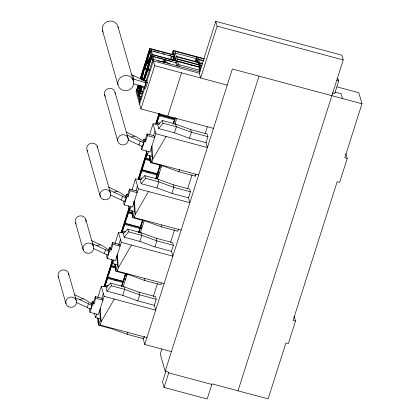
<?xml version="1.0" encoding="UTF-8"?>
<svg xmlns="http://www.w3.org/2000/svg" width="420" height="420" viewBox="0 0 420 420"><rect width="100%" height="100%" fill="white"/><g stroke="black" fill="none" stroke-linecap="round" stroke-linejoin="round"><path stroke-width="0.63" d="M138.138 95.739L140.133 85.591M141.251 79.889L143.252 69.741M138.395 85.013L136.647 90.51L138.196 95.949L140.217 85.664M141.356 79.873L143.504 68.943L150.932 55.902M139.786 90.174L140.658 85.733M141.781 80.026L143.777 69.883M139.104 94.164L140.747 85.806M141.881 80.015L144.223 68.481L149.567 59.099M133.413 80.75L133.938 79.102L132.836 75.227L130.951 74.723M138.222 84.772L136.033 91.644L140.957 108.927L213.476 128.378M140.207 78.524L149.793 48.379L174.589 55.03M140.338 78.902L149.415 50.348M138.815 94.999L137.492 90.353L139.057 85.433M142.963 73.143L144.134 69.458M145.929 63.819L149.672 52.049M137.613 90.767L139.372 85.234M141.131 79.706L150.181 51.224M138.196 95.949L141.33 86.095M143.094 80.545L150.969 55.792M139.64 101.01L138.275 96.227L141.614 85.727M143.383 80.162L151.048 56.07M142.296 86.352L139.162 96.212L141.041 96.716M144.254 80.189L145.824 75.259M151.342 57.907L146.097 74.923M142.443 86.41L139.22 96.479L140.075 99.472M144.175 80.966L151.615 57.566M145.252 81.711L145.64 80.472L146.769 80.777L147.336 82.777L145.567 88.342L144.443 88.037L144.018 86.536M139.146 102.564L144.16 86.803M146.123 80.624L152.901 59.299L199.967 71.925M132.836 75.227L145.509 81.244L145.976 82.866L144.575 87.266L133.14 83.685M144.443 88.037L146.213 82.472L145.64 80.472M139.597 104.155L144.727 88.016M146.895 81.212L153.353 60.89L199.285 73.211L200.645 77.983L217.135 26.114L215.775 21.336L341.87 55.162L343.235 59.939L238.025 390.815M140.957 108.927L154.712 65.667L149.793 48.379M163.191 62.108L163.69 60.538A2.284 0.378 -75 0 1 164.115 59.446M163.763 62.596L164.677 59.724M164.183 62.853L164.913 60.554L164.598 59.446L171.423 61.278M164.976 62.533L165.344 61.388L164.913 60.554M87.234 307.556L88.447 303.744M104.391 253.591L105.604 249.774M121.406 200.088L122.619 196.271M138.931 144.963L140.144 141.152M89.938 308.742L89.444 310.296L90.038 312.375L98.322 314.601L104.139 296.315L101.33 286.466L105.677 286.534L107.541 287.038M76.293 302.431L90.683 309.173L91.896 305.361L91.476 303.891L92.185 301.665L93.965 302.137M107.095 254.772L106.601 256.326L107.195 258.405L115.484 260.631L121.296 242.345L118.492 232.502L124.084 232.901M93.455 248.462L107.846 255.203L109.053 251.391L108.638 249.926L109.347 247.695L111.121 248.173M124.273 200.75L123.611 202.823L124.205 204.908L132.494 207.128L138.311 188.843L135.503 178.999L141.094 179.398M110.465 194.964L124.856 201.7L126.068 197.888L125.648 196.423L126.357 194.192L128.132 194.67M141.635 146.15L141.141 147.703L141.734 149.782L150.019 152.009L155.836 133.723L153.032 123.879L157.374 123.947L159.243 124.446M127.995 139.839L142.38 146.58L143.593 142.769L143.173 141.304L143.882 139.072L145.661 139.55M170.415 59.367L171.402 56.275M171.99 54.422L173.266 50.4L204.236 58.711M90.038 312.375L92.778 303.744L92.185 301.665M107.195 258.405L109.94 249.774L109.347 247.695M124.205 204.908L126.95 196.271L126.357 194.192M141.734 149.782L144.475 141.152L143.882 139.072M95.324 296.515L95.807 298.216L102.926 300.127L102.443 298.426L95.324 296.515L93.466 302.358L93.949 304.059L92.778 303.744M112.481 242.55L112.97 244.251L120.083 246.157L119.6 244.461L112.481 242.55L110.628 248.388L111.111 250.089L109.94 249.774M129.496 189.047L129.98 190.748L137.099 192.654L136.61 190.958L129.496 189.047L127.638 194.891L128.121 196.586L126.95 196.271M147.021 133.928L147.504 135.629L154.623 137.534L154.14 135.833L147.021 133.928L145.162 139.766L145.646 141.466L144.475 141.152M171.255 59.693L172.431 55.986M172.825 54.747L173.219 53.513M93.949 304.059L95.807 298.216M111.111 250.089L112.97 244.251M128.121 196.586L129.98 190.748M145.646 141.466L147.504 135.629M172.783 60.102L173.964 56.396M172.914 60.291L174.095 56.585M97.776 297.654L101.33 286.466M114.938 243.684L118.492 232.502M131.948 190.181L135.503 178.999M149.473 135.061L153.032 123.879M173.229 60.097L174.704 55.451L150.875 49.056L153.846 59.556M173.57 59.976L174.358 57.509M173.733 60.191L174.468 57.887M175.665 58.816L175.172 60.365L174.211 56.999L151.006 50.773M103.924 286.65L112.266 260.421M121.002 232.942L129.139 207.338M138.075 179.24L146.811 151.762M155.552 124.283L158.928 113.668M104.244 286.456L112.387 260.852M121.322 232.748L129.266 207.774M138.401 179.046L146.738 152.817M155.873 124.094L159.248 113.479M176.862 66.308L175.844 62.722L176.337 61.168L152.486 54.768M104.858 286.219L107.835 276.854M108.633 274.355L110.817 267.488M111.61 264.988L112.203 263.114M121.936 232.517L122.53 230.643M123.323 228.144L125.906 220.028M126.305 218.778L128.089 213.155M128.683 211.281L129.281 209.412M139.608 176.935L141.593 170.693M142.186 168.819L144.968 160.078M145.561 158.203L146.554 155.08M156.482 123.858L158.865 116.361M104.979 286.65L112.723 262.3M122.057 232.948L129.602 209.218M139.136 179.246L147.273 153.641M156.608 124.289L159.983 113.673M146.958 337.58L100.097 325.006L101.115 321.804L100.291 318.917L95.608 317.662L96.763 314.024M101.771 298.274L103.315 293.428M164.115 283.61L117.259 271.042L118.277 267.834L117.453 264.947L112.77 263.692L113.925 260.059M118.739 244.913L120.472 239.458M181.13 230.108L134.269 217.539L135.287 214.337L134.463 211.444L129.78 210.189L130.935 206.556M135.944 190.801L137.487 185.955M198.655 174.988L151.793 162.419L152.812 159.212L151.993 156.324L147.304 155.069L148.465 151.431M153.473 135.681L155.012 130.835M177.608 61.498L177.734 61.11L199.726 67.011L199.605 67.4M167.764 116.12L181.519 72.854M121.37 286.519L125.491 273.562M138.532 232.549L142.648 219.592M155.736 178.432L160.057 164.855M173.066 123.926L175.03 117.758M121.795 286.02L122.787 282.896M123.386 281.022L125.37 274.78M138.873 232.312L140.065 228.569M140.658 226.695L142.643 220.447M156.146 177.986L156.938 175.487M157.537 173.612L159.322 167.995M173.418 123.659L174.017 121.784M121.958 285.978L125.885 273.635M138.925 232.622L142.847 220.285M155.935 179.125L160.251 165.548M173.659 123.386L175.423 117.831M124.898 280.098L125.486 278.25M126.147 276.05L126.745 274.176M141.272 228.601L141.86 226.748M157.306 178.18L159.07 172.631M160.64 167.69L161.228 165.842M123.328 286.346L127.255 274.003M140.291 232.99L144.218 220.652M157.5 178.873L161.816 165.302M174.83 124.367L176.794 118.198M195.332 61.315L196.109 58.873M195.468 61.803L196.933 57.199L174.935 51.298M196.303 61.934L196.854 60.207M122.766 295.391L124.688 289.364L123.926 286.692L110.628 283.127L106.019 287.726L106.995 291.16L122.766 295.391L137.786 300.872L154.303 305.303L155.684 310.144L104.139 296.315M139.928 241.427L141.845 235.394L141.083 232.722L127.79 229.157L123.176 233.756L124.157 237.195L139.928 241.427L154.948 246.902L171.465 251.333L172.841 256.174L121.296 242.345M156.938 187.924L158.855 181.892L158.093 179.219L144.8 175.655L140.185 180.254L141.167 183.692L156.938 187.924L171.959 193.4L188.475 197.831L189.856 202.671L138.311 188.843M174.468 132.799L176.384 126.772L175.623 124.1L162.325 120.535L157.715 125.134L158.692 128.567L174.468 132.799L189.483 138.28L206 142.711L207.38 147.551L155.836 133.723M197.993 64.197L198.487 62.648L176.489 56.747M198.697 66.67L199.19 65.116L177.193 59.22M198.986 70.135L199.847 67.431L177.849 61.53M199.285 73.211L215.775 21.336M97.545 317.641L98.049 322.597L98.805 325.269L112.135 328.844L127.15 334.32L127.916 331.916M137.786 300.872L139.703 294.84L138.941 292.168L123.926 286.692M114.702 263.671L115.206 268.627L115.967 271.299L129.292 274.874L144.312 280.35L144.884 278.549M154.948 246.902L156.865 240.875L156.103 238.203L141.083 232.722M131.78 210.788L132.216 215.124L132.977 217.796L146.302 221.372L161.322 226.847L161.894 225.047M171.959 193.4L173.875 187.373L173.114 184.7L158.093 179.219M149.242 155.048L149.746 160.004L150.507 162.677L163.832 166.252L178.847 171.728L179.613 169.323M189.483 138.28L191.399 132.253L190.638 129.581L175.623 124.1M153.337 296.594L157.505 283.49M170.604 242.293L174.573 229.808M187.672 188.612L192.04 174.883M205.139 133.686L207.322 126.819M127.15 334.32L143.666 338.751L144.433 336.346M154.303 305.303L156.219 299.271L155.458 296.599L138.941 292.168M161.401 282.98L160.828 284.781L144.312 280.35M171.465 251.333L173.381 245.306L172.62 242.634L156.103 238.203M178.605 228.874L177.839 231.278L161.322 226.847M188.475 197.831L190.391 191.803L189.63 189.131L173.114 184.7M178.847 171.728L195.363 176.159L195.941 174.358M206 142.711L207.916 136.684L207.155 134.012L190.638 129.581M171.428 351.608L144.769 344.458L232.36 68.995L361.967 103.761L344.783 157.794L347.219 158.445L339.617 182.364L337.181 181.708L293.076 320.423L295.507 321.08L288.356 343.565L285.925 342.914L268.128 398.89L212.027 383.838L207.202 399L164.084 387.434L162.514 381.911L165.984 370.997M161.837 348.973L160.246 353.971L165.175 371.275L168.908 372.272L164.084 387.434M165.175 371.275L259.014 76.146M337.024 78.876L338.263 79.212L338.741 80.897L334.703 93.597L332.225 92.93M150.927 55.645L143.698 68.339L144.223 68.481M151.137 56.611L144.034 69.085L143.383 68.528M166.031 136.458L152.812 159.212L151.982 145.84M148.502 191.578L135.287 214.337L134.458 200.959M131.492 245.081L118.277 267.834L117.442 254.462M114.329 299.05L101.115 321.804L100.286 308.432M158.692 128.567L163.086 123.207L162.325 120.535M141.167 183.692L145.561 178.327L144.8 175.655M124.157 237.195L128.552 231.829L127.79 229.157M106.995 291.16L111.389 285.794L110.628 283.127M131.407 137.062L134.804 136.112M113.883 192.181L117.28 191.231M96.868 245.684L100.27 244.734M79.711 299.654L83.108 298.699M158.104 60.863L163.653 61.908M217.135 26.114L343.235 59.939M336.882 80.398L338.741 80.897M336.877 86.84L358.822 92.731L361.967 103.761M334.85 92.08L341.087 93.749L342.452 98.527M204.314 59.031L198.004 57.335L201.002 67.861M175.072 53.02L196.439 58.748L197.542 62.617M198.671 59.367L202.435 60.375M198.135 59.525L203.784 61.037M176.379 56.364L198.377 62.265M199.49 62.564L202.645 63.41M199.658 63.142L202.813 63.992M153.4 51.03L155.279 51.534M156.534 51.87L158.413 52.379M162.803 53.555L164.687 54.059M169.076 55.235L170.956 55.739M177.077 58.821L199.075 64.722M200.193 65.021L202.083 65.531M200.303 65.415L201.569 65.756M152.423 54.5L176.258 60.89M191.431 65.21L193.321 65.714M153.83 56.558L155.731 57.068M156.996 57.409L163.333 59.11M152.644 56.495L175.844 62.722M178.348 64.512L199.726 70.297M154.712 65.667L227.231 85.118M144.548 68.156L149.567 69.499M144.669 68.57L146.548 69.074M147.803 69.41L149.688 69.92M144.448 69.258L149.468 70.602M132.683 78.766L145.976 82.866M146.213 82.472L147.336 82.777M137.492 90.353L139.372 90.857M140.627 91.192L142.511 91.697M136.647 90.51L139.493 91.271M140.747 91.607L142.627 92.111M137.744 92.484L138.999 92.82M140.254 93.161L142.133 93.665M138.275 96.227L141.12 96.994M139.377 98.207L140.627 98.543M174.988 118.724L159.442 114.55L159.563 114.986L175.114 119.154M159.306 115.805L174.232 119.81M163.086 123.207L176.384 126.772L191.399 132.253L207.916 136.684M160.052 123.254L156.938 122.42L157.374 123.947M149.935 159.316L145.583 158.151L145.703 158.582L149.436 159.584M145.441 159.401L150.418 160.739M157.463 173.843L141.918 169.669L142.039 170.105L157.584 174.274M147.252 171.995L149.116 172.494M141.776 170.924L156.702 174.93M145.561 178.327L158.855 181.892L173.875 187.373L190.391 191.803M141.902 178.206L139.414 177.539L139.85 179.067M128.567 211.654L132.3 212.651M128.693 212.084L131.801 212.919M128.431 212.903L132.783 214.074M140.453 227.346L124.903 223.172L125.029 223.608L140.574 227.777M140.311 228.596L124.766 224.427L124.645 223.997M128.552 231.829L141.845 235.394L156.865 240.875L173.381 245.306M125.512 231.877L122.404 231.042L122.84 232.57M91.397 240.613L102.984 246.01L108.638 249.926M92.237 243.558L109.053 251.391M111.41 265.618L115.138 266.621M111.531 266.049L115.264 267.052M111.269 266.873L115.001 267.876M123.291 281.311L107.746 277.142L107.867 277.573L123.417 281.746M114.944 279.967L116.812 280.466M107.609 278.397L123.155 282.566M111.389 285.794L124.688 289.364L139.703 294.84L156.219 299.271M108.355 285.842L105.242 285.012L105.677 286.534M74.235 294.583L85.827 299.975L91.476 303.891M75.075 297.528L91.896 305.361M168.714 372.871L211.832 384.437M126.163 132.053L137.524 137.382L143.173 141.304M127.003 134.999L143.593 142.769M108.638 187.173L119.994 192.507L125.648 196.423M109.473 190.118L126.068 197.888M169.712 64.145L165.344 61.388M345.823 153.552L347.219 158.445M294.116 316.181L295.507 321.08M196.791 56.711L200.534 69.846M199.353 68.98L200.062 71.468M174.799 50.809L179.23 66.365M173.266 50.4L177.697 65.951M172.778 51.954L173.57 54.742M195.059 175.093L195.363 176.159M149.299 49.933L152.407 60.853M118.052 26.901L133.571 81.375A8.001 7.607 -15.9 0 1 123.239 90.421A8.001 7.607 -15.9 0 1 120.467 77.537A8.001 7.607 -15.9 0 1 133.571 81.375M151.793 162.419L149.966 156.009L150.507 162.677M145.987 150.428L147.304 155.069M142.102 145.603L142.38 146.58M102.427 30.366L117.947 84.845M115.08 92.526L128.284 138.889A5.397 5.135 -15.9 0 1 121.028 144.674A5.397 5.135 -15.9 0 1 119.595 135.896A5.397 5.135 -15.9 0 1 128.284 138.889M104.449 94.39L117.653 140.747M134.269 217.539L132.442 211.129L132.977 217.796M128.457 205.553L129.78 210.189M97.177 146.281L110.381 192.644M143.362 337.68L143.666 338.751M143.026 338.326L144.769 344.458M87.103 150.286L100.312 196.649M117.259 271.042L115.432 264.632L115.967 271.299M111.615 259.634L112.77 263.692M85.664 219.098L93.403 246.262M75.516 222.91L83.255 250.073M100.097 325.006L98.27 318.596L98.805 325.269M94.29 313.021L95.608 317.662M68.581 273.467L76.319 300.631M58.244 276.581L65.982 303.749M151.394 146.774L151.993 156.324M133.833 201.254L134.463 211.444M116.86 255.397L117.453 264.947M99.739 310.002L100.291 318.917M105.294 96.442A5.397 5.135 -15.9 0 1 108.245 88.557A5.397 5.135 -15.9 0 1 115.143 93.424M87.523 151.09A5.423 5.155 -15.9 0 1 90.405 143.43A5.423 5.155 -15.9 0 1 97.514 147.588M76.167 224.086A5.423 5.155 -15.9 0 1 79.417 215.985A5.423 5.155 -15.9 0 1 85.911 221.76M58.805 277.798A5.397 5.135 -15.9 0 1 61.924 270.113A5.397 5.135 -15.9 0 1 68.791 274.79M103.11 32.235A8.001 7.607 -15.9 0 1 108.129 21.325A8.001 7.607 -15.9 0 1 118.193 27.883M103.168 199.437A5.423 5.155 -15.9 0 0 110.717 193.946A5.423 5.155 -15.9 0 0 102.155 190.554A5.423 5.155 -15.9 0 0 103.168 199.437M86.048 252.919A5.423 5.155 -15.9 0 0 93.713 247.574A5.423 5.155 -15.9 0 0 85.223 244.015A5.423 5.155 -15.9 0 0 86.048 252.919M68.549 306.763A5.397 5.135 -15.9 0 0 76.529 301.954A5.397 5.135 -15.9 0 0 68.376 297.848A5.397 5.135 -15.9 0 0 68.549 306.763"/></g></svg>
